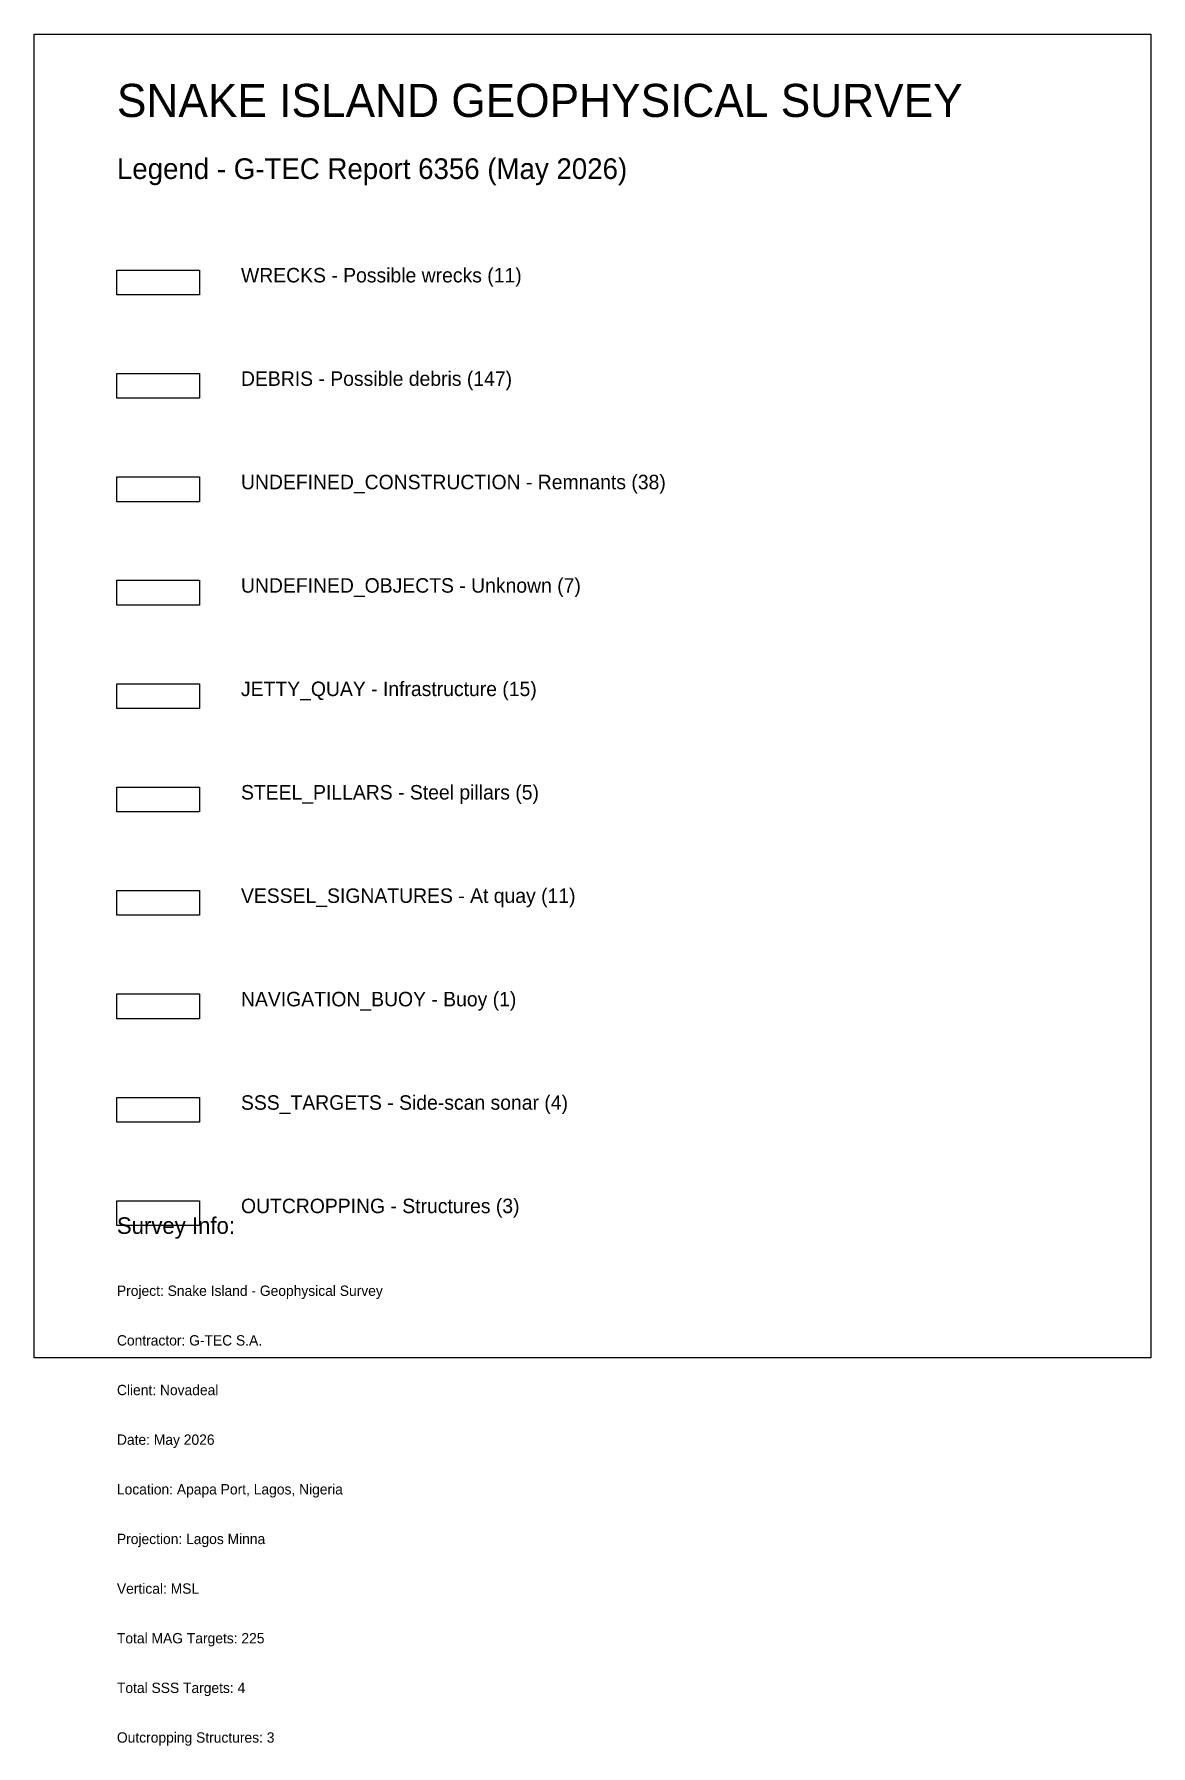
# Model space of a CAD drawing. Extents: x 80 to 350, y 106 to 520.
import ezdxf

# ---------------------------------------------------------------- set-up
doc = ezdxf.new("R2010")
doc.units = 0
for name, color, linetype in [('LEGEND_BOX', 8, 'CONTINUOUS'), ('LEGEND_BUOY', 150, 'CONTINUOUS'), ('LEGEND_DEBRIS', 30, 'CONTINUOUS'), ('LEGEND_JETTY', 2, 'CONTINUOUS'), ('LEGEND_OUTCROP', 140, 'CONTINUOUS'), ('LEGEND_SSS', 160, 'CONTINUOUS'), ('LEGEND_STEEL', 4, 'CONTINUOUS'), ('LEGEND_TITLE', 7, 'CONTINUOUS'), ('LEGEND_UNDEF_CONST', 5, 'CONTINUOUS'), ('LEGEND_UNDEF_OBJ', 6, 'CONTINUOUS'), ('LEGEND_VESSEL', 3, 'CONTINUOUS'), ('LEGEND_WRECKS', 1, 'CONTINUOUS')]:
    doc.layers.add(name, color=color, linetype=linetype)

msp = doc.modelspace()

# ---------------------------------------------------------------- linework, layer by layer
at = {"layer": 'LEGEND_BOX'}
for p, q in [((80, 520), (350, 520)), ((80, 200), (80, 520)), ((350, 520), (350, 200)), ((350, 200), (80, 200))]:
    msp.add_line(p, q, dxfattribs=at)
at = {"layer": 'LEGEND_BUOY'}
for p, q in [((100, 288), (120, 288)), ((100, 282), (100, 288)), ((120, 288), (120, 282)), ((120, 282), (100, 282))]:
    msp.add_line(p, q, dxfattribs=at)
at = {"layer": 'LEGEND_DEBRIS'}
for p, q in [((100, 438), (120, 438)), ((100, 432), (100, 438)), ((120, 438), (120, 432)), ((120, 432), (100, 432))]:
    msp.add_line(p, q, dxfattribs=at)
at = {"layer": 'LEGEND_JETTY'}
for p, q in [((100, 363), (120, 363)), ((100, 357), (100, 363)), ((120, 363), (120, 357)), ((120, 357), (100, 357))]:
    msp.add_line(p, q, dxfattribs=at)
at = {"layer": 'LEGEND_OUTCROP'}
for p, q in [((100, 238), (120, 238)), ((100, 232), (100, 238)), ((120, 238), (120, 232)), ((120, 232), (100, 232))]:
    msp.add_line(p, q, dxfattribs=at)
at = {"layer": 'LEGEND_SSS'}
for p, q in [((100, 263), (120, 263)), ((100, 257), (100, 263)), ((120, 263), (120, 257)), ((120, 257), (100, 257))]:
    msp.add_line(p, q, dxfattribs=at)
at = {"layer": 'LEGEND_STEEL'}
for p, q in [((100, 338), (120, 338)), ((100, 332), (100, 338)), ((120, 338), (120, 332)), ((120, 332), (100, 332))]:
    msp.add_line(p, q, dxfattribs=at)
at = {"layer": 'LEGEND_UNDEF_CONST'}
for p, q in [((100, 413), (120, 413)), ((100, 407), (100, 413)), ((120, 413), (120, 407)), ((120, 407), (100, 407))]:
    msp.add_line(p, q, dxfattribs=at)
at = {"layer": 'LEGEND_UNDEF_OBJ'}
for p, q in [((100, 388), (120, 388)), ((100, 382), (100, 388)), ((120, 388), (120, 382)), ((120, 382), (100, 382))]:
    msp.add_line(p, q, dxfattribs=at)
at = {"layer": 'LEGEND_VESSEL'}
for p, q in [((100, 313), (120, 313)), ((100, 307), (100, 313)), ((120, 313), (120, 307)), ((120, 307), (100, 307))]:
    msp.add_line(p, q, dxfattribs=at)
at = {"layer": 'LEGEND_WRECKS'}
for p, q in [((100, 463), (120, 463)), ((100, 457), (100, 463)), ((120, 463), (120, 457)), ((120, 457), (100, 457))]:
    msp.add_line(p, q, dxfattribs=at)

# ---------------------------------------------------------------- texts
at = {"layer": 'LEGEND_TITLE'}
for s, height, p in [('SNAKE ISLAND GEOPHYSICAL SURVEY', 8, (100, 500)), ('Legend - G-TEC Report 6356 (May 2026)', 5, (100, 485)), ('WRECKS - Possible wrecks (11)', 3.5, (130, 460)), ('DEBRIS - Possible debris (147)', 3.5, (130, 435)), ('UNDEFINED_CONSTRUCTION - Remnants (38)', 3.5, (130, 410)), ('UNDEFINED_OBJECTS - Unknown (7)', 3.5, (130, 385)), ('JETTY_QUAY - Infrastructure (15)', 3.5, (130, 360)), ('STEEL_PILLARS - Steel pillars (5)', 3.5, (130, 335)), ('VESSEL_SIGNATURES - At quay (11)', 3.5, (130, 310)), ('NAVIGATION_BUOY - Buoy (1)', 3.5, (130, 285)), ('SSS_TARGETS - Side-scan sonar (4)', 3.5, (130, 260)), ('OUTCROPPING - Structures (3)', 3.5, (130, 235)), ('Survey Info:', 4, (100, 230)), ('Project: Snake Island - Geophysical Survey', 2.5, (100, 215)), ('Contractor: G-TEC S.A.', 2.5, (100, 203)), ('Client: Novadeal', 2.5, (100, 191)), ('Date: May 2026', 2.5, (100, 179)), ('Location: Apapa Port, Lagos, Nigeria', 2.5, (100, 167)), ('Projection: Lagos Minna', 2.5, (100, 155)), ('Vertical: MSL', 2.5, (100, 143)), ('Total MAG Targets: 225', 2.5, (100, 131)), ('Total SSS Targets: 4', 2.5, (100, 119)), ('Outcropping Structures: 3', 2.5, (100, 107))]:
    msp.add_text(s, height=height, dxfattribs=at).set_placement(p)

doc.saveas('drawing.dxf')
